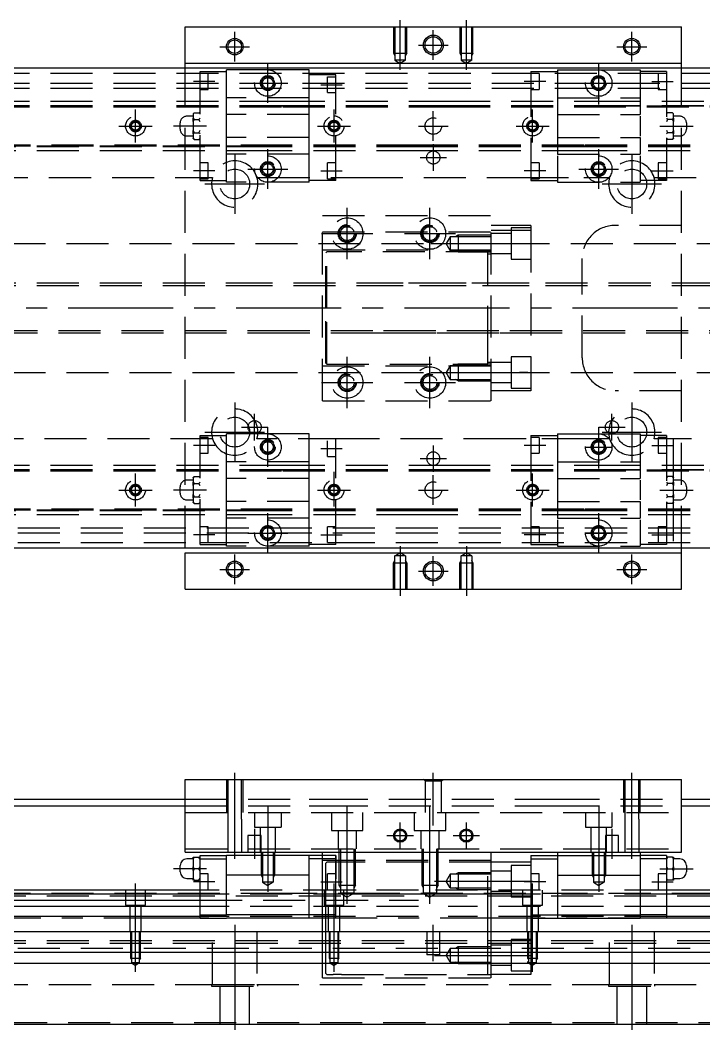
# Model space of a CAD drawing. Extents: x -101 to 646, y -22 to 303.
# Drawn here: x 105.2 to 311.7, y -2 to 303.4 of the extents above; entities that cross this region are included whole.
import ezdxf

# ---------------------------------------------------------------- set-up
doc = ezdxf.new("R2010")
doc.units = 0
doc.linetypes.add('CENTER', pattern=[50.8, 31.75, -6.35, 6.35, -6.35])
doc.linetypes.add('DASHED', pattern=[19.05, 12.7, -6.35])
doc.layers.get('0').update_dxf_attribs({"linetype": 'CONTINUOUS'})
doc.layers.add('CENTER', color=1, linetype='CENTER')

msp = doc.modelspace()

# ---------------------------------------------------------------- linework, layer by layer
at = {"color": 7, "linetype": 'CONTINUOUS'}
for p, q in [((155, 290.45), (155, 301.45)), ((155, 301.45), (305, 301.45)), ((305, 290.45), (305, 301.45)), ((155, 288.95), (155, 290.45)), ((155, 290.45), (305, 290.45)), ((305, 288.95), (305, 290.45)), ((474, 288.95), (-14, 288.95)), ((-14, 143.95), (474, 143.95)), ((280, 143.95), (460, 143.95)), ((305, 142.45), (305, 143.95)), ((155, 131.45), (155, 142.45)), ((155, 142.45), (305, 142.45)), ((305, 131.45), (305, 142.45)), ((155, 131.45), (305, 131.45)), ((155, 52), (155, 74)), ((155, 74), (305, 74)), ((305, 52), (305, 74)), ((-14, 68), (155, 68)), ((305, 68), (474, 68)), ((-6, 66), (155, 66)), ((305, 66), (466, 66)), ((155, 52), (305, 52)), ((196.5, 51.01), (196.5, 52)), ((247.5, 45), (247.5, 52)), ((157.43, 49.97), (155.5, 49.97)), ((157.43, 49.9), (157.43, 50.49)), ((157.43, 50.49), (157.72, 50.49)), ((157.72, 50.49), (157.43, 49.9)), ((157.43, 49.9), (157.43, 47.59)), ((157.72, 50.49), (159.19, 50.49)), ((159.19, 50.49), (159.5, 50.49)), ((159.45, 49.97), (159.19, 50.49)), ((159.5, 49.85), (159.45, 49.97)), ((159.5, 50.49), (159.5, 51)), ((159.5, 51), (167.5, 51)), ((159.5, 50.01), (159.5, 50.49)), ((159.5, 50.01), (167.5, 50.01)), ((159.5, 43.5), (159.5, 50.01)), ((167.5, 45), (167.5, 51.01)), ((192.5, 51.01), (167.5, 51.01)), ((192.5, 45), (192.5, 51.01)), ((200.5, 51), (192.5, 51)), ((200.5, 50.01), (192.5, 50.01)), ((200.5, 51), (200.5, 43.9)), ((200.5, 32), (200.5, 51)), ((259.5, 49), (247.5, 49)), ((259.5, 51), (267.5, 51)), ((259.5, 51), (259.5, 33)), ((259.5, 50.01), (267.5, 50.01)), ((259.5, 49), (259.5, 46.7)), ((267.5, 51.01), (267.5, 45)), ((267.5, 51.01), (292.5, 51.01)), ((292.5, 51.01), (292.5, 45)), ((300.5, 51), (292.5, 51)), ((300.5, 50.01), (292.5, 50.01)), ((300.5, 51), (300.5, 50.49)), ((300.5, 50.49), (300.81, 50.49)), ((300.5, 50.49), (300.5, 50.01)), ((300.5, 50.01), (300.5, 43.5)), ((300.55, 49.97), (300.5, 49.85)), ((300.81, 50.49), (300.55, 49.97)), ((302.28, 50.49), (300.81, 50.49)), ((302.28, 50.49), (302.57, 50.49)), ((302.57, 49.9), (302.28, 50.49)), ((302.57, 50.49), (302.57, 49.9)), ((304.5, 49.97), (302.57, 49.97)), ((302.57, 47.59), (302.57, 49.9)), ((153.5, 47), (153.5, 47.97)), ((153.5, 46.03), (153.5, 47)), ((157.43, 47.59), (157.72, 47)), ((157.43, 46.41), (157.43, 47.59)), ((157.72, 47), (157.43, 46.41)), ((157.43, 46.41), (157.43, 44.1)), ((159.19, 47), (159.5, 47.64)), ((159.5, 46.36), (159.19, 47)), ((259.5, 46.7), (259.5, 45)), ((300.5, 47.64), (300.81, 47)), ((300.81, 47), (300.5, 46.36)), ((302.28, 47), (302.57, 47.59)), ((302.57, 46.41), (302.28, 47)), ((302.57, 47.59), (302.57, 46.41)), ((302.57, 44.1), (302.57, 46.41)), ((306.5, 47.97), (306.5, 46.03)), ((155.5, 44.03), (157.43, 44.03)), ((157.43, 43.5), (157.43, 44.1)), ((157.43, 44.1), (157.72, 43.5)), ((157.72, 43.5), (157.43, 43.5)), ((157.72, 43.5), (159.19, 43.5)), ((159.19, 43.5), (159.5, 44.15)), ((159.5, 33), (159.5, 43.5)), ((167.5, 33), (167.5, 45)), ((192.5, 45), (167.5, 45)), ((192.5, 33), (192.5, 45)), ((247.5, 40.5), (247.5, 45)), ((259.5, 45), (259.5, 40.5)), ((267.5, 45), (267.5, 33)), ((267.5, 45), (292.5, 45)), ((292.5, 45), (292.5, 33)), ((300.5, 44.15), (300.81, 43.5)), ((300.81, 43.5), (300.5, 43.5)), ((300.5, 43.5), (300.5, 33)), ((302.28, 43.5), (300.81, 43.5)), ((302.28, 43.5), (302.57, 44.1)), ((302.57, 43.5), (302.28, 43.5)), ((302.57, 44.1), (302.57, 43.5)), ((302.57, 44.03), (304.5, 44.03)), ((159.5, 40.5), (0, 40.5)), ((460, 40.5), (300.5, 40.5)), ((159.5, 39.25), (0, 39.25)), ((0, 37.47), (159.5, 37.47)), ((200.5, 39.38), (259.5, 39.38)), ((460, 39.25), (300.5, 39.25)), ((159.5, 35.58), (0, 35.58)), ((460, 35.58), (300.5, 35.58)), ((159.5, 32.52), (0, 32.52)), ((159.5, 33), (167.5, 33)), ((159.5, 32), (167.5, 32)), ((192.5, 33), (167.5, 33)), ((192.5, 32), (167.5, 32)), ((192.5, 32), (192.5, 33)), ((200.5, 33), (192.5, 33)), ((200.5, 32), (192.5, 32)), ((200.5, 32), (200.5, 33)), ((259.5, 33), (267.5, 33)), ((259.5, 32), (267.5, 32)), ((267.5, 33), (267.5, 32)), ((267.5, 33), (292.5, 33)), ((267.5, 32), (292.5, 32)), ((300.5, 33), (292.5, 33)), ((300.5, 32), (292.5, 32)), ((300.5, 33), (300.5, 32)), ((460, 32.52), (300.5, 32.52)), ((0, 28), (460, 28)), ((460, 21.7), (0, 21.7)), ((460, 18.3), (0, 18.3)), ((0, 0), (460, 0))]:
    msp.add_line(p, q, dxfattribs=at)
at = {"color": 3, "linetype": 'DASHED'}
for p, q in [((218, 301.45), (218, 293.45)), ((218.38, 301.45), (218.38, 293.45)), ((221.62, 293.45), (221.62, 301.45)), ((222, 293.45), (222, 301.45)), ((238, 301.45), (238, 293.45)), ((238.38, 301.45), (238.38, 293.45)), ((241.62, 293.45), (241.62, 301.45)), ((242, 293.45), (242, 301.45)), ((218, 293.45), (220, 293.45)), ((218, 293.45), (218.38, 292.79)), ((218.38, 293.45), (218.38, 291.35)), ((220, 293.45), (222, 293.45)), ((221.62, 291.35), (221.62, 293.45)), ((222, 293.45), (221.62, 292.79)), ((238, 293.45), (238.38, 292.79)), ((238, 293.45), (240, 293.45)), ((238.38, 293.45), (238.38, 291.35)), ((240, 293.45), (242, 293.45)), ((241.62, 291.35), (241.62, 293.45)), ((242, 293.45), (241.62, 292.79)), ((221.62, 291.35), (218.38, 291.35)), ((218.38, 291.35), (220, 290.41)), ((221.62, 291.35), (220, 290.41)), ((241.62, 291.35), (238.38, 291.35)), ((238.38, 291.35), (240, 290.41)), ((241.62, 291.35), (240, 290.41)), ((180, 288.95), (0, 288.95)), ((0, 287.45), (460, 287.45)), ((155, 143.95), (155, 288.95)), ((159.5, 286.91), (159.5, 287.9)), ((159.5, 287.9), (167.5, 287.9)), ((162, 287.35), (159.5, 287.35)), ((162, 282.55), (162, 287.35)), ((167.5, 287.46), (167.5, 288.45)), ((180, 288.45), (167.5, 288.45)), ((167.5, 280.45), (167.5, 287.46)), ((218, 288.95), (180, 288.95)), ((192.5, 288.45), (180, 288.45)), ((192.5, 287.46), (192.5, 288.45)), ((192.5, 280.45), (192.5, 287.46)), ((222, 288.95), (218, 288.95)), ((238, 288.95), (222, 288.95)), ((242, 288.95), (238, 288.95)), ((280, 288.95), (242, 288.95)), ((259.5, 287.9), (259.5, 286.91)), ((259.5, 287.9), (267.5, 287.9)), ((262, 287.35), (259.5, 287.35)), ((262, 287.35), (262, 282.55)), ((267.5, 288.45), (267.5, 287.46)), ((267.5, 288.45), (280, 288.45)), ((267.5, 287.46), (267.5, 280.45)), ((460, 288.95), (280, 288.95)), ((280, 288.45), (292.5, 288.45)), ((292.5, 288.45), (292.5, 287.46)), ((300.5, 287.9), (292.5, 287.9)), ((292.5, 287.46), (292.5, 280.45)), ((298, 287.35), (298, 282.55)), ((300.5, 287.35), (298, 287.35)), ((300.5, 287.9), (300.5, 286.91)), ((305, 143.95), (305, 288.95)), ((0, 284.45), (460, 284.45)), ((159.5, 255.99), (159.5, 286.91)), ((200.5, 286.91), (192.5, 286.91)), ((198, 286.36), (200.5, 286.36)), ((198, 281.56), (198, 286.36)), ((200.5, 285.92), (200.5, 286.91)), ((200.5, 255.99), (200.5, 286.91)), ((259.5, 286.91), (259.5, 255.99)), ((300.5, 286.91), (300.5, 255.99)), ((0, 282.95), (460, 282.95)), ((159.5, 282.55), (162, 282.55)), ((198, 281.56), (200.5, 281.56)), ((259.5, 282.55), (262, 282.55)), ((298, 282.55), (300.5, 282.55)), ((0, 278.95), (180, 278.95)), ((167.5, 279.95), (167.5, 280.45)), ((192.5, 279.95), (167.5, 279.95)), ((167.5, 274.95), (167.5, 279.95)), ((180, 278.95), (184.5, 278.95)), ((184.5, 278.95), (225.5, 278.95)), ((192.5, 279.95), (192.5, 280.45)), ((192.5, 274.95), (192.5, 279.95)), ((225.5, 278.95), (234.5, 278.95)), ((234.5, 278.95), (275.5, 278.95)), ((267.5, 280.45), (267.5, 279.95)), ((267.5, 279.95), (267.5, 274.95)), ((267.5, 279.95), (292.5, 279.95)), ((275.5, 278.95), (280, 278.95)), ((280, 278.95), (460, 278.95)), ((292.5, 280.45), (292.5, 279.95)), ((292.5, 279.95), (292.5, 274.95)), ((0, 277.7), (180, 277.7)), ((0, 277.56), (180, 277.56)), ((0, 277.55), (184.5, 277.55)), ((0, 277.25), (184.5, 277.25)), ((157.72, 275.49), (157.43, 275.14)), ((157.72, 275.49), (157.43, 275.19)), ((157.43, 275.14), (157.43, 275.19)), ((157.43, 275.14), (157.43, 273.81)), ((157.72, 275.49), (159.19, 275.49)), ((159.5, 275.17), (159.19, 275.49)), ((159.5, 275.12), (159.19, 275.49)), ((167.5, 274.45), (167.5, 274.95)), ((192.5, 274.95), (167.5, 274.95)), ((180, 277.7), (184.5, 277.7)), ((180, 277.56), (184.5, 277.56)), ((184.5, 277.7), (225.5, 277.7)), ((184.5, 277.56), (225.5, 277.56)), ((184.5, 277.55), (225.5, 277.55)), ((184.5, 277.25), (225.5, 277.25)), ((192.5, 274.45), (192.5, 274.95)), ((225.5, 277.7), (234.5, 277.7)), ((225.5, 277.56), (234.5, 277.56)), ((225.5, 277.55), (234.5, 277.55)), ((225.5, 277.25), (234.5, 277.25)), ((234.5, 277.7), (275.5, 277.7)), ((234.5, 277.56), (275.5, 277.56)), ((234.5, 277.55), (275.5, 277.55)), ((234.5, 277.25), (275.5, 277.25)), ((267.5, 274.95), (267.5, 274.45)), ((267.5, 274.95), (292.5, 274.95)), ((275.5, 277.7), (280, 277.7)), ((275.5, 277.56), (280, 277.56)), ((275.5, 277.55), (460, 277.55)), ((275.5, 277.25), (460, 277.25)), ((280, 277.7), (460, 277.7)), ((280, 277.56), (460, 277.56)), ((300.81, 275.49), (300.5, 275.17)), ((300.81, 275.49), (300.5, 275.12)), ((302.28, 275.49), (300.81, 275.49)), ((302.57, 275.14), (302.28, 275.49)), ((302.57, 275.19), (302.28, 275.49)), ((302.57, 275.19), (302.57, 275.14)), ((302.57, 273.81), (302.57, 275.14)), ((153.5, 270.48), (153.5, 272.42)), ((157.43, 274.42), (155.5, 274.42)), ((157.43, 273.81), (157.72, 273.47)), ((157.43, 272.79), (157.43, 273.81)), ((157.72, 273.47), (157.43, 272.79)), ((157.43, 272.79), (157.43, 270.11)), ((157.72, 273.47), (159.19, 273.47)), ((159.19, 273.47), (159.5, 273.84)), ((159.5, 272.73), (159.19, 273.47)), ((167.5, 268.45), (167.5, 274.45)), ((192.5, 268.45), (192.5, 274.45)), ((267.5, 274.45), (267.5, 268.45)), ((292.5, 274.45), (292.5, 268.45)), ((300.5, 273.84), (300.81, 273.47)), ((300.81, 273.47), (300.5, 272.73)), ((302.28, 273.47), (300.81, 273.47)), ((302.28, 273.47), (302.57, 273.81)), ((302.57, 272.79), (302.28, 273.47)), ((304.5, 274.42), (302.57, 274.42)), ((302.57, 273.81), (302.57, 272.79)), ((302.57, 270.11), (302.57, 272.79)), ((306.5, 272.42), (306.5, 270.48)), ((157.43, 270.11), (157.72, 269.43)), ((157.43, 269.09), (157.43, 270.11)), ((157.72, 269.43), (157.43, 269.09)), ((157.43, 269.09), (157.43, 267.76)), ((157.72, 269.43), (159.19, 269.43)), ((159.19, 269.43), (159.5, 270.17)), ((159.5, 269.06), (159.19, 269.43)), ((300.5, 270.17), (300.81, 269.43)), ((300.81, 269.43), (300.5, 269.06)), ((302.28, 269.43), (300.81, 269.43)), ((302.28, 269.43), (302.57, 270.11)), ((302.57, 269.09), (302.28, 269.43)), ((302.57, 270.11), (302.57, 269.09)), ((302.57, 267.76), (302.57, 269.09)), ((155.5, 268.48), (157.43, 268.48)), ((157.43, 267.76), (157.72, 267.41)), ((157.43, 267.71), (157.43, 267.76)), ((157.43, 267.71), (157.72, 267.41)), ((157.72, 267.41), (159.19, 267.41)), ((159.19, 267.41), (159.5, 267.78)), ((159.19, 267.41), (159.5, 267.73)), ((167.5, 267.95), (167.5, 268.45)), ((192.5, 267.95), (167.5, 267.95)), ((167.5, 262.95), (167.5, 267.95)), ((192.5, 267.95), (192.5, 268.45)), ((192.5, 262.95), (192.5, 267.95)), ((267.5, 268.45), (267.5, 267.95)), ((267.5, 267.95), (292.5, 267.95)), ((267.5, 267.95), (267.5, 262.95)), ((292.5, 267.95), (292.5, 262.95)), ((300.5, 267.78), (300.81, 267.41)), ((300.5, 267.73), (300.81, 267.41)), ((302.28, 267.41), (300.81, 267.41)), ((302.28, 267.41), (302.57, 267.76)), ((302.28, 267.41), (302.57, 267.71)), ((302.57, 268.48), (304.5, 268.48)), ((302.57, 267.76), (302.57, 267.71)), ((184.5, 265.65), (0, 265.65)), ((184.5, 265.35), (0, 265.35)), ((180, 265.34), (0, 265.34)), ((180, 265.2), (0, 265.2)), ((180, 263.95), (0, 263.95)), ((167.5, 262.45), (167.5, 262.95)), ((192.5, 262.95), (167.5, 262.95)), ((184.5, 265.34), (180, 265.34)), ((184.5, 265.2), (180, 265.2)), ((184.5, 263.95), (180, 263.95)), ((225.5, 265.65), (184.5, 265.65)), ((225.5, 265.35), (184.5, 265.35)), ((225.5, 265.34), (184.5, 265.34)), ((225.5, 265.2), (184.5, 265.2)), ((225.5, 263.95), (184.5, 263.95)), ((192.5, 262.45), (192.5, 262.95)), ((234.5, 265.65), (225.5, 265.65)), ((234.5, 265.35), (225.5, 265.35)), ((234.5, 265.34), (225.5, 265.34)), ((234.5, 265.2), (225.5, 265.2)), ((234.5, 263.95), (225.5, 263.95)), ((275.5, 265.65), (234.5, 265.65)), ((275.5, 265.35), (234.5, 265.35)), ((275.5, 265.34), (234.5, 265.34)), ((275.5, 265.2), (234.5, 265.2)), ((275.5, 263.95), (234.5, 263.95)), ((267.5, 262.95), (292.5, 262.95)), ((460, 265.65), (275.5, 265.65)), ((460, 265.35), (275.5, 265.35)), ((280, 265.34), (275.5, 265.34)), ((280, 265.2), (275.5, 265.2)), ((280, 263.95), (275.5, 263.95)), ((460, 265.34), (280, 265.34)), ((460, 265.2), (280, 265.2)), ((460, 263.95), (280, 263.95)), ((162, 260.35), (159.5, 260.35)), ((162, 255.55), (162, 260.35)), ((167.5, 255.44), (167.5, 262.45)), ((192.5, 255.44), (192.5, 262.45)), ((200.5, 260.35), (198, 260.35)), ((198, 255.55), (198, 260.35)), ((262, 260.35), (259.5, 260.35)), ((262, 260.35), (262, 255.55)), ((267.5, 262.45), (267.5, 255.44)), ((292.5, 262.45), (292.5, 255.44)), ((298, 260.35), (298, 255.55)), ((300.5, 260.35), (298, 260.35)), ((56.71, 255.95), (163.29, 255.95)), ((159.5, 255), (159.5, 255.99)), ((159.5, 255.55), (162, 255.55)), ((159.5, 255), (167.5, 255)), ((167.5, 254.45), (167.5, 255.44)), ((192.5, 254.45), (167.5, 254.45)), ((176.71, 255.95), (180, 255.95)), ((180, 255.95), (201.88, 255.95)), ((192.5, 254.45), (192.5, 255.44)), ((200.5, 255), (192.5, 255)), ((198, 255.55), (200.5, 255.55)), ((200.5, 255), (200.5, 255.99)), ((201.88, 255.95), (202.55, 255.95)), ((202.55, 255.95), (207.45, 255.95)), ((207.45, 255.95), (208.12, 255.95)), ((208.12, 255.95), (251.88, 255.95)), ((251.88, 255.95), (252.55, 255.95)), ((252.55, 255.95), (257.45, 255.95)), ((257.45, 255.95), (258.12, 255.95)), ((258.12, 255.95), (275.5, 255.95)), ((259.5, 255.99), (259.5, 255)), ((259.5, 255.55), (262, 255.55)), ((259.5, 255), (267.5, 255)), ((267.5, 255.44), (267.5, 254.45)), ((267.5, 254.45), (292.5, 254.45)), ((275.5, 255.95), (280, 255.95)), ((280, 255.95), (283.29, 255.95)), ((292.5, 255.44), (292.5, 254.45)), ((300.5, 255), (292.5, 255)), ((296.71, 255.95), (403.29, 255.95)), ((298, 255.55), (300.5, 255.55)), ((300.5, 255.99), (300.5, 255)), ((196.5, 244.45), (247.5, 244.45)), ((196.5, 188.45), (196.5, 244.45)), ((247.5, 188.45), (247.5, 244.45)), ((259.5, 241.45), (247.5, 241.45)), ((259.5, 241.45), (259.5, 239.94)), ((305, 241.45), (285, 241.45)), ((196.5, 239.45), (247.5, 239.45)), ((237.5, 238.44), (236.75, 238)), ((237.5, 238.44), (237.5, 233.44)), ((247.5, 238.44), (237.5, 238.44)), ((259.5, 239.94), (247.5, 239.94)), ((253.5, 238.94), (247.5, 238.94)), ((253.5, 240.69), (253.5, 231.19)), ((259.5, 240.69), (253.5, 240.69)), ((259.5, 239.94), (259.5, 192.96)), ((61.97, 235.95), (460, 235.95)), ((235.1, 238), (233.91, 235.94)), ((235.1, 233.87), (233.91, 235.94)), ((235.1, 238), (235.1, 233.87)), ((237.5, 238), (235.1, 238)), ((247.5, 238), (237.5, 238)), ((247.5, 233.95), (196.5, 233.95)), ((197.84, 233.45), (197.5, 233.11)), ((197.5, 216.45), (197.5, 233.11)), ((246.5, 233.45), (197.84, 233.45)), ((197.84, 216.45), (197.84, 233.45)), ((235.1, 233.87), (237.5, 233.87)), ((237.5, 233.44), (236.75, 233.87)), ((237.5, 233.87), (247.5, 233.87)), ((237.5, 233.44), (247.5, 233.44)), ((246.5, 229.41), (246.5, 233.45)), ((247.5, 232.77), (246.5, 232.77)), ((247.5, 232.94), (253.5, 232.94)), ((246.5, 228.51), (246.5, 229.41)), ((253.5, 231.19), (259.5, 231.19)), ((275, 201.45), (275, 231.45)), ((246.5, 204.39), (246.5, 228.51)), ((180, 223.95), (40.5, 223.95)), ((180, 223.2), (40.5, 223.2)), ((410, 223.95), (180, 223.95)), ((410, 223.2), (180, 223.2)), ((212, 223.95), (207, 223.95)), ((212, 223.95), (207, 223.95)), ((254.3, 223.95), (212, 223.95)), ((259, 223.95), (215, 223.95)), ((259, 223.2), (215, 223.2)), ((259, 223.95), (254.3, 223.95)), ((259, 223.95), (254.3, 223.95)), ((197.5, 199.79), (197.5, 216.45)), ((197.84, 199.45), (197.84, 216.45)), ((40.5, 209.7), (180, 209.7)), ((40.5, 208.95), (180, 208.95)), ((180, 209.7), (410, 209.7)), ((180, 208.95), (410, 208.95)), ((207, 208.95), (212, 208.95)), ((207, 208.95), (212, 208.95)), ((212, 208.95), (254, 208.95)), ((215, 209.7), (259, 209.7)), ((215, 208.95), (259, 208.95)), ((254, 208.95), (259, 208.95)), ((254, 208.95), (259, 208.95)), ((246.5, 203.49), (246.5, 204.39)), ((246.5, 199.45), (246.5, 203.49)), ((253.5, 201.71), (253.5, 192.21)), ((259.5, 201.71), (253.5, 201.71)), ((196.5, 198.95), (247.5, 198.95)), ((197.5, 199.79), (197.84, 199.45)), ((197.84, 199.45), (246.5, 199.45)), ((235.1, 199.03), (233.91, 196.96)), ((235.1, 199.03), (235.1, 194.9)), ((237.5, 199.03), (235.1, 199.03)), ((237.5, 199.46), (236.75, 199.03)), ((247.5, 199.46), (237.5, 199.46)), ((237.5, 199.46), (237.5, 194.46)), ((247.5, 199.46), (237.5, 199.46)), ((247.5, 199.03), (237.5, 199.03)), ((246.5, 200.13), (247.5, 200.13)), ((253.5, 199.96), (247.5, 199.96)), ((61.97, 196.95), (460, 196.95)), ((235.1, 194.9), (233.91, 196.96)), ((258.6, 196.96), (256.1, 196.96)), ((258.6, 196.96), (256.1, 196.96)), ((235.1, 194.9), (237.5, 194.9)), ((237.5, 194.46), (236.75, 194.9)), ((237.5, 194.9), (247.5, 194.9)), ((237.5, 194.46), (247.5, 194.46)), ((247.5, 193.96), (253.5, 193.96)), ((259.5, 192.96), (259.5, 191.45)), ((259.5, 191.45), (247.5, 191.45)), ((253.5, 192.21), (259.5, 192.21)), ((305, 191.45), (285, 191.45)), ((196.5, 188.45), (247.5, 188.45)), ((159.5, 176.91), (159.5, 177.9)), ((159.5, 177.9), (167.5, 177.9)), ((162, 177.35), (159.5, 177.35)), ((162, 172.55), (162, 177.35)), ((167.5, 177.46), (167.5, 178.45)), ((180, 178.45), (167.5, 178.45)), ((167.5, 170.45), (167.5, 177.46)), ((192.5, 178.45), (180, 178.45)), ((192.5, 177.46), (192.5, 178.45)), ((192.5, 170.45), (192.5, 177.46)), ((259.5, 177.9), (259.5, 176.91)), ((259.5, 177.9), (267.5, 177.9)), ((262, 177.35), (259.5, 177.35)), ((262, 177.35), (262, 172.55)), ((267.5, 178.45), (267.5, 177.46)), ((267.5, 178.45), (280, 178.45)), ((267.5, 177.46), (267.5, 170.45)), ((280, 178.45), (292.5, 178.45)), ((292.5, 178.45), (292.5, 177.46)), ((300.5, 177.9), (292.5, 177.9)), ((292.5, 177.46), (292.5, 170.45)), ((300.5, 177.35), (298, 177.35)), ((298, 177.35), (298, 172.55)), ((300.5, 177.9), (300.5, 176.91)), ((163.29, 176.95), (56.71, 176.95)), ((159.5, 145.99), (159.5, 176.91)), ((180, 176.95), (176.71, 176.95)), ((201.88, 176.95), (180, 176.95)), ((200.5, 176.91), (192.5, 176.91)), ((198, 171.56), (198, 176.36)), ((200.5, 175.92), (200.5, 176.91)), ((200.5, 145.99), (200.5, 176.91)), ((202.55, 176.95), (201.88, 176.95)), ((207.45, 176.95), (202.55, 176.95)), ((208.12, 176.95), (207.45, 176.95)), ((251.88, 176.95), (208.12, 176.95)), ((252.55, 176.95), (251.88, 176.95)), ((257.45, 176.95), (252.55, 176.95)), ((258.12, 176.95), (257.45, 176.95)), ((275.5, 176.95), (258.12, 176.95)), ((259.5, 176.91), (259.5, 145.99)), ((280, 176.95), (275.5, 176.95)), ((283.29, 176.95), (280, 176.95)), ((403.29, 176.95), (296.71, 176.95)), ((300.5, 176.91), (300.5, 145.99)), ((302.5, 176.91), (302.5, 145.99)), ((159.5, 172.55), (162, 172.55)), ((198, 171.56), (200.5, 171.56)), ((259.5, 172.55), (262, 172.55)), ((298, 172.55), (300.5, 172.55)), ((0, 168.95), (180, 168.95)), ((167.5, 169.95), (167.5, 170.45)), ((167.5, 164.95), (167.5, 169.95)), ((192.5, 169.95), (167.5, 169.95)), ((180, 168.95), (184.5, 168.95)), ((184.5, 168.95), (225.5, 168.95)), ((192.5, 169.95), (192.5, 170.45)), ((192.5, 164.95), (192.5, 169.95)), ((225.5, 168.95), (234.5, 168.95)), ((234.5, 168.95), (275.5, 168.95)), ((267.5, 170.45), (267.5, 169.95)), ((267.5, 169.95), (267.5, 164.95)), ((267.5, 169.95), (292.5, 169.95)), ((275.5, 168.95), (280, 168.95)), ((280, 168.95), (460, 168.95)), ((292.5, 170.45), (292.5, 169.95)), ((292.5, 169.95), (292.5, 164.95)), ((0, 167.7), (180, 167.7)), ((0, 167.56), (180, 167.56)), ((0, 167.55), (184.5, 167.55)), ((0, 167.25), (184.5, 167.25)), ((157.72, 165.49), (157.43, 165.14)), ((157.72, 165.49), (157.43, 165.19)), ((157.43, 165.14), (157.43, 165.19)), ((157.43, 165.14), (157.43, 163.81)), ((157.72, 165.49), (159.19, 165.49)), ((159.5, 165.17), (159.19, 165.49)), ((159.5, 165.12), (159.19, 165.49)), ((167.5, 164.45), (167.5, 164.95)), ((192.5, 164.95), (167.5, 164.95)), ((180, 167.7), (184.5, 167.7)), ((180, 167.56), (184.5, 167.56)), ((184.5, 167.7), (225.5, 167.7)), ((184.5, 167.56), (225.5, 167.56)), ((184.5, 167.55), (225.5, 167.55)), ((184.5, 167.25), (225.5, 167.25)), ((192.5, 164.45), (192.5, 164.95)), ((225.5, 167.7), (234.5, 167.7)), ((225.5, 167.56), (234.5, 167.56)), ((225.5, 167.55), (234.5, 167.55)), ((225.5, 167.25), (234.5, 167.25)), ((234.5, 167.7), (275.5, 167.7)), ((234.5, 167.56), (275.5, 167.56)), ((234.5, 167.55), (275.5, 167.55)), ((234.5, 167.25), (275.5, 167.25)), ((267.5, 164.95), (267.5, 164.45)), ((267.5, 164.95), (292.5, 164.95)), ((275.5, 167.7), (280, 167.7)), ((275.5, 167.56), (280, 167.56)), ((275.5, 167.55), (460, 167.55)), ((275.5, 167.25), (460, 167.25)), ((280, 167.7), (460, 167.7)), ((280, 167.56), (460, 167.56)), ((300.81, 165.49), (300.5, 165.17)), ((300.81, 165.49), (300.5, 165.12)), ((302.28, 165.49), (300.81, 165.49)), ((302.57, 165.14), (302.28, 165.49)), ((302.57, 165.19), (302.28, 165.49)), ((302.57, 165.19), (302.57, 165.14)), ((302.57, 163.81), (302.57, 165.14)), ((153.5, 160.48), (153.5, 162.42)), ((157.43, 164.42), (155.5, 164.42)), ((157.43, 163.81), (157.72, 163.47)), ((157.43, 162.79), (157.43, 163.81)), ((157.72, 163.47), (157.43, 162.79)), ((157.43, 162.79), (157.43, 160.11)), ((157.72, 163.47), (159.19, 163.47)), ((159.19, 163.47), (159.5, 163.84)), ((159.5, 162.73), (159.19, 163.47)), ((167.5, 158.45), (167.5, 164.45)), ((192.5, 158.45), (192.5, 164.45)), ((267.5, 164.45), (267.5, 158.45)), ((292.5, 164.45), (292.5, 158.45)), ((300.5, 163.84), (300.81, 163.47)), ((300.81, 163.47), (300.5, 162.73)), ((302.28, 163.47), (300.81, 163.47)), ((302.28, 163.47), (302.57, 163.81)), ((302.57, 162.79), (302.28, 163.47)), ((304.5, 164.42), (302.57, 164.42)), ((302.57, 163.81), (302.57, 162.79)), ((302.57, 160.11), (302.57, 162.79)), ((306.5, 162.42), (306.5, 160.48)), ((157.43, 160.11), (157.72, 159.43)), ((157.43, 159.09), (157.43, 160.11)), ((157.72, 159.43), (157.43, 159.09)), ((157.43, 159.09), (157.43, 157.76)), ((157.72, 159.43), (159.19, 159.43)), ((159.19, 159.43), (159.5, 160.17)), ((159.5, 159.06), (159.19, 159.43)), ((300.5, 160.17), (300.81, 159.43)), ((300.81, 159.43), (300.5, 159.06)), ((302.28, 159.43), (300.81, 159.43)), ((302.28, 159.43), (302.57, 160.11)), ((302.57, 159.09), (302.28, 159.43)), ((302.57, 160.11), (302.57, 159.09)), ((302.57, 157.76), (302.57, 159.09)), ((155.5, 158.48), (157.43, 158.48)), ((157.43, 157.76), (157.72, 157.41)), ((157.43, 157.71), (157.43, 157.76)), ((157.43, 157.71), (157.72, 157.41)), ((157.72, 157.41), (159.19, 157.41)), ((159.19, 157.41), (159.5, 157.78)), ((159.19, 157.41), (159.5, 157.73)), ((167.5, 157.95), (167.5, 158.45)), ((167.5, 152.95), (167.5, 157.95)), ((192.5, 157.95), (167.5, 157.95)), ((192.5, 157.95), (192.5, 158.45)), ((192.5, 152.95), (192.5, 157.95)), ((267.5, 158.45), (267.5, 157.95)), ((267.5, 157.95), (267.5, 152.95)), ((267.5, 157.95), (292.5, 157.95)), ((292.5, 157.95), (292.5, 152.95)), ((300.5, 157.78), (300.81, 157.41)), ((300.5, 157.73), (300.81, 157.41)), ((302.28, 157.41), (300.81, 157.41)), ((302.28, 157.41), (302.57, 157.76)), ((302.28, 157.41), (302.57, 157.71)), ((302.57, 158.48), (304.5, 158.48)), ((302.57, 157.76), (302.57, 157.71)), ((184.5, 155.65), (0, 155.65)), ((184.5, 155.35), (0, 155.35)), ((180, 155.34), (0, 155.34)), ((180, 155.2), (0, 155.2)), ((180, 153.95), (0, 153.95)), ((167.5, 152.45), (167.5, 152.95)), ((192.5, 152.95), (167.5, 152.95)), ((184.5, 155.34), (180, 155.34)), ((184.5, 155.2), (180, 155.2)), ((184.5, 153.95), (180, 153.95)), ((225.5, 155.65), (184.5, 155.65)), ((225.5, 155.35), (184.5, 155.35)), ((225.5, 155.34), (184.5, 155.34)), ((225.5, 155.2), (184.5, 155.2)), ((225.5, 153.95), (184.5, 153.95)), ((192.5, 152.45), (192.5, 152.95)), ((234.5, 155.65), (225.5, 155.65)), ((234.5, 155.35), (225.5, 155.35)), ((234.5, 155.34), (225.5, 155.34)), ((234.5, 155.2), (225.5, 155.2)), ((234.5, 153.95), (225.5, 153.95)), ((275.5, 155.65), (234.5, 155.65)), ((275.5, 155.35), (234.5, 155.35)), ((275.5, 155.34), (234.5, 155.34)), ((275.5, 155.2), (234.5, 155.2)), ((275.5, 153.95), (234.5, 153.95)), ((267.5, 152.95), (292.5, 152.95)), ((460, 155.65), (275.5, 155.65)), ((460, 155.35), (275.5, 155.35)), ((280, 155.34), (275.5, 155.34)), ((280, 155.2), (275.5, 155.2)), ((280, 153.95), (275.5, 153.95)), ((460, 155.34), (280, 155.34)), ((460, 155.2), (280, 155.2)), ((460, 153.95), (280, 153.95)), ((460, 149.95), (0, 149.95)), ((162, 150.35), (159.5, 150.35)), ((162, 145.55), (162, 150.35)), ((167.5, 145.44), (167.5, 152.45)), ((192.5, 145.44), (192.5, 152.45)), ((198, 145.55), (198, 150.35)), ((200.5, 150.35), (198, 150.35)), ((262, 150.35), (259.5, 150.35)), ((262, 150.35), (262, 145.55)), ((267.5, 152.45), (267.5, 145.44)), ((292.5, 152.45), (292.5, 145.44)), ((298, 150.35), (298, 145.55)), ((300.5, 150.35), (298, 150.35)), ((460, 148.45), (0, 148.45)), ((460, 145.45), (0, 145.45)), ((0, 143.95), (180, 143.95)), ((159.5, 145), (159.5, 145.99)), ((159.5, 145.55), (162, 145.55)), ((159.5, 145), (167.5, 145)), ((167.5, 144.45), (167.5, 145.44)), ((192.5, 144.45), (167.5, 144.45)), ((180, 143.95), (218, 143.95)), ((192.5, 144.45), (192.5, 145.44)), ((200.5, 145), (192.5, 145)), ((198, 145.55), (200.5, 145.55)), ((200.5, 145), (200.5, 145.99)), ((218, 143.95), (222, 143.95)), ((238, 143.95), (242, 143.95)), ((242, 143.95), (280, 143.95)), ((259.5, 145.99), (259.5, 145)), ((259.5, 145.55), (262, 145.55)), ((259.5, 145), (267.5, 145)), ((267.5, 145.44), (267.5, 144.45)), ((267.5, 144.45), (292.5, 144.45)), ((292.5, 145.44), (292.5, 144.45)), ((300.5, 145), (292.5, 145)), ((298, 145.55), (300.5, 145.55)), ((300.5, 145.99), (300.5, 145)), ((218.38, 141.55), (220, 142.49)), ((218.38, 139.45), (218.38, 141.55)), ((221.62, 141.55), (218.38, 141.55)), ((221.62, 141.55), (220, 142.49)), ((221.62, 141.55), (221.62, 139.45)), ((238.38, 141.55), (240, 142.49)), ((238.38, 139.45), (238.38, 141.55)), ((241.62, 141.55), (238.38, 141.55)), ((241.62, 141.55), (240, 142.49)), ((241.62, 141.55), (241.62, 139.45)), ((218, 139.45), (218.38, 140.11)), ((218, 139.45), (220, 139.45)), ((218, 131.45), (218, 139.45)), ((218.38, 131.45), (218.38, 139.45)), ((220, 139.45), (222, 139.45)), ((222, 139.45), (221.62, 140.11)), ((221.62, 139.45), (221.62, 131.45)), ((222, 139.45), (222, 131.45)), ((238, 139.45), (238.38, 140.11)), ((238, 139.45), (240, 139.45)), ((238, 131.45), (238, 139.45)), ((238.38, 131.45), (238.38, 139.45)), ((240, 139.45), (242, 139.45)), ((242, 139.45), (241.62, 140.11)), ((241.62, 139.45), (241.62, 131.45)), ((242, 139.45), (242, 131.45)), ((167.5, 74), (167.5, 64)), ((167.93, 74), (167.93, 62)), ((172.07, 62), (172.07, 74)), ((172.5, 64), (172.5, 74)), ((227.5, 73.5), (227, 74)), ((227.5, 73.5), (227.5, 64)), ((227.5, 73.5), (232.5, 73.5)), ((232.5, 73.5), (233, 74)), ((232.5, 64), (232.5, 73.5)), ((287.5, 74), (287.5, 64)), ((287.93, 74), (287.93, 62)), ((292.07, 62), (292.07, 74)), ((292.5, 64), (292.5, 74)), ((155, 68), (192.5, 68)), ((192.5, 68), (197.5, 68)), ((197.5, 68), (262.5, 68)), ((262.5, 68), (267.5, 68)), ((267.5, 68), (305, 68)), ((155, 66), (192.5, 66)), ((192.5, 66), (197.5, 66)), ((197.5, 66), (262.5, 66)), ((262.5, 66), (267.5, 66)), ((267.5, 66), (305, 66)), ((155, 64), (305, 64)), ((167.93, 62), (167.93, 52)), ((172.07, 62), (172.07, 52)), ((176, 64), (176, 59.5)), ((184, 64), (184, 59.5)), ((199.25, 64), (199.25, 58.5)), ((208.75, 58.5), (208.75, 64)), ((224.25, 64), (224.25, 58.5)), ((233.75, 58.5), (233.75, 64)), ((276, 64), (276, 59.5)), ((284, 64), (284, 59.5)), ((287.93, 62), (287.93, 52)), ((292.07, 62), (292.07, 52)), ((176, 59.5), (184, 59.5)), ((177.75, 52), (177.75, 59.5)), ((182.25, 59.5), (182.25, 52)), ((199.25, 58.5), (208.75, 58.5)), ((201.25, 58.5), (201.25, 53)), ((206.75, 53), (206.75, 58.5)), ((224.25, 58.5), (233.75, 58.5)), ((226.25, 58.5), (226.25, 53)), ((231.75, 53), (231.75, 58.5)), ((276, 59.5), (284, 59.5)), ((277.75, 52), (277.75, 59.5)), ((282.25, 59.5), (282.25, 52)), ((176, 57), (174, 57)), ((174, 57), (174, 52)), ((178, 57), (176, 57)), ((178, 52), (178, 57)), ((284, 57), (282, 57)), ((282, 57), (282, 52)), ((286, 57), (284, 57)), ((286, 52), (286, 57)), ((155, 53), (305, 53)), ((178, 52), (178, 45)), ((178.38, 52), (178.38, 42.9)), ((181.62, 52), (181.62, 42.9)), ((182, 52), (182, 45)), ((201.5, 53), (201.5, 46.9)), ((201.5, 52), (201.5, 44.9)), ((201.93, 53), (201.93, 44.5)), ((206.07, 44.5), (206.07, 53)), ((206.5, 46.9), (206.5, 53)), ((206.5, 44.9), (206.5, 52)), ((226.5, 53), (226.5, 46.9)), ((226.5, 52), (226.5, 44.9)), ((226.93, 53), (226.93, 44.5)), ((231.07, 44.5), (231.07, 53)), ((231.5, 46.9), (231.5, 53)), ((231.5, 44.9), (231.5, 52)), ((267.5, 52), (267.5, 51.01)), ((278, 52), (278, 45)), ((278.38, 52), (278.38, 42.9)), ((281.62, 52), (281.62, 42.9)), ((282, 52), (282, 45)), ((292.5, 52), (292.5, 51.01)), ((196.5, 40.5), (196.5, 51)), ((247.5, 49.5), (196.5, 49.5)), ((197.84, 49), (197.5, 48.66)), ((201.5, 49), (197.84, 49)), ((200.5, 51), (200.5, 43.9)), ((200.5, 50.01), (200.5, 51)), ((247.5, 49), (201.5, 49)), ((246.5, 32), (246.5, 49)), ((259.5, 51), (259.5, 50.01)), ((197.5, 45), (197.5, 48.66)), ((201.5, 47.3), (201.5, 42)), ((201.93, 46.9), (201.93, 42)), ((206.07, 42), (206.07, 46.9)), ((206.5, 42), (206.5, 47.4)), ((226.5, 47.3), (226.5, 42)), ((226.93, 46.9), (226.93, 42)), ((231.07, 42), (231.07, 46.9)), ((231.5, 42), (231.5, 47.4)), ((253.5, 46.25), (247.5, 46.25)), ((253.5, 48), (253.5, 38.5)), ((259.5, 48), (253.5, 48)), ((162, 45.4), (159.5, 45.4)), ((162, 43), (162, 45.4)), ((162, 40.6), (162, 43)), ((182, 45), (178, 45)), ((178, 45), (178.38, 44.34)), ((178.38, 42.9), (180, 41.96)), ((181.62, 42.9), (178.38, 42.9)), ((181.62, 42.9), (180, 41.96)), ((182, 45), (181.62, 44.34)), ((197.5, 40.5), (197.5, 45)), ((200.5, 45.4), (198, 45.4)), ((198, 43), (198, 45.4)), ((198, 40.6), (198, 43)), ((235.1, 45.32), (233.91, 43.25)), ((235.1, 41.18), (233.91, 43.25)), ((235.1, 45.32), (235.1, 41.18)), ((237.5, 45.32), (235.1, 45.32)), ((237.5, 45.75), (236.75, 45.32)), ((237.5, 45.75), (237.5, 40.75)), ((247.5, 45.75), (237.5, 45.75)), ((247.5, 45.32), (237.5, 45.32)), ((262, 45.4), (259.5, 45.4)), ((262, 40.6), (262, 45.4)), ((282, 45), (278, 45)), ((278, 45), (278.38, 44.34)), ((278.38, 42.9), (280, 41.96)), ((281.62, 42.9), (278.38, 42.9)), ((281.62, 42.9), (280, 41.96)), ((282, 45), (281.62, 44.34)), ((300.5, 45.4), (298, 45.4)), ((298, 45.4), (298, 40.6)), ((137, 40.49), (137, 35.99)), ((143, 35.99), (143, 40.49)), ((159.5, 40.6), (162, 40.6)), ((203.35, 40.5), (159.5, 40.5)), ((196.5, 32), (196.5, 40.5)), ((197, 40.49), (197, 35.99)), ((197.5, 32), (197.5, 40.5)), ((198, 40.6), (200.5, 40.6)), ((201.5, 42), (203.5, 42)), ((201.5, 42), (201.93, 41.25)), ((201.93, 42), (201.93, 39.6)), ((203, 35.99), (203, 40.49)), ((206.65, 40.5), (203.35, 40.5)), ((203.5, 42), (206.5, 42)), ((206.07, 39.6), (206.07, 42)), ((206.5, 42), (206.07, 41.25)), ((225.5, 40.5), (206.65, 40.5)), ((300.5, 40.5), (225.5, 40.5)), ((226.5, 42), (228.5, 42)), ((226.5, 42), (226.93, 41.25)), ((226.93, 42), (226.93, 39.6)), ((228.5, 42), (231.5, 42)), ((231.07, 39.6), (231.07, 42)), ((231.5, 42), (231.07, 41.25)), ((235.1, 41.18), (237.5, 41.18)), ((237.5, 40.75), (236.75, 41.18)), ((237.5, 41.18), (247.5, 41.18)), ((237.5, 40.75), (247.5, 40.75)), ((247.5, 32), (247.5, 40.5)), ((247.5, 40.25), (253.5, 40.25)), ((257, 40.49), (257, 35.99)), ((259.5, 40.6), (262, 40.6)), ((259.5, 40.5), (259.5, 32)), ((263, 35.99), (263, 40.49)), ((298, 40.6), (300.5, 40.6)), ((37, 38.75), (409.99, 38.75)), ((184.5, 39.5), (40.5, 39.5)), ((225.5, 39.25), (159.5, 39.25)), ((159.5, 37.47), (225.5, 37.47)), ((214, 39.5), (184.5, 39.5)), ((201.93, 39.6), (204, 38.41)), ((206.07, 39.6), (201.93, 39.6)), ((206.07, 39.6), (204, 38.41)), ((258, 39.5), (214, 39.5)), ((226.93, 39.6), (229, 38.41)), ((231.07, 39.6), (226.93, 39.6)), ((231.07, 39.6), (229, 38.41)), ((300.5, 39.25), (234.5, 39.25)), ((253.5, 38.5), (259.5, 38.5)), ((275.5, 39.5), (258, 39.5)), ((410, 39.5), (275.5, 39.5)), ((137, 35.99), (143, 35.99)), ((138.25, 35.99), (138.25, 27.99)), ((141.75, 27.99), (141.75, 35.99)), ((225.5, 35.58), (159.5, 35.58)), ((197, 35.99), (203, 35.99)), ((198.25, 35.99), (198.25, 27.99)), ((201.75, 27.99), (201.75, 35.99)), ((300.5, 35.58), (234.5, 35.58)), ((257, 35.99), (263, 35.99)), ((258.25, 35.99), (258.25, 27.99)), ((261.75, 27.99), (261.75, 35.99)), ((159.5, 32), (159.5, 33)), ((225.5, 32.52), (159.5, 32.52)), ((196.5, 28), (196.5, 32)), ((197.5, 28), (197.5, 32)), ((300.5, 32.5), (234.5, 32.52)), ((246.5, 28), (246.5, 32)), ((247.5, 28), (247.5, 32)), ((259.5, 33), (259.5, 32)), ((259.5, 32), (259.5, 28)), ((292.5, 33), (292.5, 32)), ((138.5, 27.99), (138.5, 22.24)), ((138.5, 27.99), (138.5, 22.24)), ((138.77, 27.99), (138.77, 21.99)), ((141.23, 21.99), (141.23, 27.99)), ((141.5, 22.24), (141.5, 27.99)), ((141.5, 22.24), (141.5, 27.99)), ((163.29, 12), (163.29, 28)), ((176.71, 28), (176.71, 12)), ((196.5, 21.7), (196.5, 28)), ((197.5, 21.7), (197.5, 28)), ((198.5, 27.99), (198.5, 22.24)), ((198.5, 27.99), (198.5, 22.24)), ((198.77, 27.99), (198.77, 21.99)), ((201.23, 21.99), (201.23, 27.99)), ((201.5, 22.24), (201.5, 27.99)), ((201.5, 22.24), (201.5, 27.99)), ((228, 28), (228, 21)), ((232, 21), (232, 28)), ((246.5, 23.25), (246.5, 28)), ((247.5, 21.7), (247.5, 28)), ((258.5, 28), (258.5, 21.7)), ((258.5, 27.99), (258.5, 22.24)), ((258.77, 27.99), (258.77, 21.99)), ((259.5, 27.99), (259.5, 22.24)), ((261.23, 21.99), (261.23, 27.99)), ((261.5, 22.24), (261.5, 27.99)), ((261.5, 22.24), (261.5, 27.99)), ((283.29, 12), (283.29, 28)), ((296.71, 28), (296.71, 12)), ((37, 25.25), (409.99, 25.25)), ((37, 24.5), (409.99, 24.5)), ((253.5, 25.6), (253.5, 16.1)), ((259.5, 25.6), (253.5, 25.6)), ((259.5, 24.69), (259.5, 18.94)), ((259.5, 24.69), (259.5, 18.94)), ((460, 22.85), (0, 22.85)), ((138.5, 22.24), (138.5, 21.69)), ((138.5, 21.69), (138.5, 19.99)), ((138.77, 21.99), (138.77, 19.99)), ((141.23, 19.99), (141.23, 21.99)), ((141.5, 21.69), (141.5, 22.24)), ((141.5, 19.99), (141.5, 21.69)), ((196.5, 19), (196.5, 21.7)), ((197.5, 18.3), (197.5, 21.7)), ((198.5, 22.24), (198.5, 21.69)), ((198.5, 21.69), (198.5, 19.99)), ((198.77, 21.99), (198.77, 19.99)), ((201.23, 19.99), (201.23, 21.99)), ((201.5, 21.69), (201.5, 22.24)), ((201.5, 19.99), (201.5, 21.69)), ((235.1, 22.92), (233.91, 20.85)), ((235.1, 22.92), (235.1, 18.78)), ((237.5, 22.92), (235.1, 22.92)), ((237.5, 23.35), (236.75, 22.92)), ((237.5, 23.35), (237.5, 18.35)), ((247.5, 23.35), (237.5, 23.35)), ((247.5, 22.92), (237.5, 22.92)), ((246.5, 21.7), (246.5, 23.25)), ((246.5, 18.3), (246.5, 21.7)), ((253.5, 23.85), (247.5, 23.85)), ((247.5, 19), (247.5, 21.7)), ((258.5, 21.7), (258.5, 20)), ((258.77, 21.99), (258.77, 19.99)), ((259.5, 22.24), (259.5, 21.69)), ((259.5, 21.69), (259.5, 19.99)), ((261.23, 19.99), (261.23, 21.99)), ((261.5, 21.69), (261.5, 22.24)), ((261.5, 19.99), (261.5, 21.69)), ((138.5, 19.99), (138.77, 19.52)), ((138.5, 19.99), (141.5, 19.99)), ((138.77, 19.99), (138.77, 18.49)), ((138.77, 18.49), (140, 17.78)), ((141.23, 18.49), (138.77, 18.49)), ((138.77, 18.49), (141.23, 18.49)), ((141.23, 18.49), (140, 17.78)), ((141.23, 18.49), (141.23, 19.99)), ((141.5, 19.99), (141.23, 19.52)), ((196.5, 18.3), (196.5, 19)), ((198.5, 19.99), (198.77, 19.52)), ((198.5, 19.99), (201.5, 19.99)), ((198.77, 19.99), (198.77, 18.49)), ((198.77, 18.49), (200, 17.78)), ((201.23, 18.49), (198.77, 18.49)), ((198.77, 18.49), (201.23, 18.49)), ((201.23, 18.49), (200, 17.78)), ((201.23, 18.49), (201.23, 19.99)), ((201.5, 19.99), (201.23, 19.52)), ((232, 21), (228, 21)), ((235.1, 18.78), (233.91, 20.85)), ((235.1, 18.78), (237.5, 18.78)), ((237.5, 18.35), (236.75, 18.78)), ((237.5, 18.78), (247.5, 18.78)), ((237.5, 18.35), (247.5, 18.35)), ((247.5, 18.3), (247.5, 19)), ((258.5, 19.99), (258.77, 19.52)), ((258.5, 19.99), (261.5, 19.99)), ((258.5, 18.94), (258.5, 18.39)), ((258.77, 19.99), (258.77, 18.49)), ((258.77, 18.49), (260, 17.78)), ((261.23, 18.49), (258.77, 18.49)), ((258.77, 18.49), (261.23, 18.49)), ((259.5, 20), (259.5, 18.3)), ((261.23, 18.49), (260, 17.78)), ((261.23, 18.49), (261.23, 19.99)), ((261.5, 19.99), (261.23, 19.52)), ((196.5, 14), (196.5, 18.3)), ((197.5, 15.34), (197.5, 18.3)), ((197.5, 15.34), (197.84, 15)), ((246.5, 18.25), (246.5, 18.3)), ((246.5, 15), (246.5, 18.25)), ((247.5, 14), (247.5, 18.3)), ((247.5, 17.85), (253.5, 17.85)), ((253.5, 16.1), (259.5, 16.1)), ((259.5, 18.3), (259.5, 17.3)), ((259.5, 17.3), (259.5, 15)), ((196.5, 14), (247.5, 14)), ((197.84, 15), (199.75, 15)), ((202.25, 15), (199.75, 15)), ((202.25, 15), (247.5, 15)), ((259.5, 15), (247.5, 15)), ((56.71, 12), (163.29, 12)), ((163, 12), (163, 11.5)), ((163, 11.5), (177, 11.5)), ((163.29, 12), (176.71, 12)), ((165.5, 11.5), (165.5, 0)), ((174.5, 0), (174.5, 11.5)), ((176.71, 12), (283.29, 12)), ((177, 11.5), (177, 12)), ((283, 12), (283, 11.5)), ((283, 11.5), (297, 11.5)), ((283.29, 12), (296.71, 12)), ((285.5, 11.5), (285.5, 0)), ((294.5, 0), (294.5, 11.5)), ((296.71, 12), (403.29, 12)), ((297, 11.5), (297, 12)), ((62.5, 0.5), (460, 0.5))]:
    msp.add_line(p, q, dxfattribs=at)
at = {"color": 3, "linetype": 'CONTINUOUS'}
for centre, radius in [((170, 295.45), 2.5), ((290, 295.45), 2.5), ((170, 137.45), 2.5), ((290, 137.45), 2.5), ((220, 57), 2), ((240, 57), 2)]:
    msp.add_circle(centre, radius, dxfattribs=at)
at = {"color": 7, "linetype": 'CONTINUOUS'}
for centre, radius in [((170, 295.45), 2.07), ((230, 295.95), 3), ((230, 295.95), 2.5), ((290, 295.45), 2.07), ((170, 137.45), 2.07), ((230, 136.95), 3), ((230, 136.95), 2.5), ((290, 137.45), 2.07)]:
    msp.add_circle(centre, radius, dxfattribs=at)
at = {"color": 3, "linetype": 'DASHED'}
for centre, radius in [((180, 284.45), 4), ((280, 284.45), 4), ((180, 284.45), 2.25), ((180, 284.45), 2), ((180, 284.45), 1.62), ((280, 284.45), 2.25), ((280, 284.45), 2), ((280, 284.45), 1.62), ((140, 271.45), 3), ((140, 271.45), 1.75), ((140, 271.45), 1.5), ((140, 271.45), 1.23), ((200, 271.45), 3), ((200, 271.45), 1.75), ((200, 271.45), 1.5), ((200, 271.45), 1.23), ((230, 271.45), 2.5), ((260, 271.45), 3), ((260, 271.45), 1.75), ((260, 271.45), 1.5), ((260, 271.45), 1.23), ((230, 261.95), 2), ((180, 258.45), 4), ((180, 258.45), 2.25), ((180, 258.45), 2), ((180, 258.45), 1.62), ((280, 258.45), 4), ((280, 258.45), 2.25), ((280, 258.45), 2), ((280, 258.45), 1.62), ((170, 253.95), 4.5), ((290, 253.95), 4.5), ((204, 238.95), 4.75), ((204, 238.95), 2.75), ((204, 238.95), 2.5), ((229, 238.95), 4.75), ((229, 238.95), 2.75), ((229, 238.95), 2.5), ((204, 238.95), 2.1), ((229, 238.95), 2.1), ((204, 193.95), 4.75), ((229, 193.95), 4.75), ((204, 193.95), 2.75), ((204, 193.95), 2.5), ((204, 193.95), 2.1), ((229, 193.95), 2.75), ((229, 193.95), 2.5), ((229, 193.95), 2.1), ((170, 178.95), 4.5), ((290, 178.95), 4.5), ((176, 180.45), 2), ((284, 180.45), 2), ((180, 174.45), 4), ((280, 174.45), 4), ((180, 174.45), 2.25), ((180, 174.45), 2), ((180, 174.45), 1.62), ((280, 174.45), 2.25), ((280, 174.45), 2), ((280, 174.45), 1.62), ((140, 161.45), 3), ((140, 161.45), 1.75), ((140, 161.45), 1.5), ((140, 161.45), 1.23), ((200, 161.45), 3), ((200, 161.45), 1.75), ((200, 161.45), 1.5), ((200, 161.45), 1.23), ((230, 161.45), 2.5), ((260, 161.45), 3), ((260, 161.45), 1.75), ((260, 161.45), 1.5), ((260, 161.45), 1.23), ((180, 148.45), 4), ((180, 148.45), 2.25), ((180, 148.45), 2), ((180, 148.45), 1.62), ((280, 148.45), 4), ((280, 148.45), 2.25), ((280, 148.45), 2), ((280, 148.45), 1.62), ((220, 57), 1.62), ((240, 57), 1.62)]:
    msp.add_circle(centre, radius, dxfattribs=at)
for centre, radius, start, end in [((155.5, 272.42), 2, 90, 180), ((200, 271.45), 3, 33.5573, 90), ((304.5, 272.42), 2, 0, 90), ((155.5, 270.48), 2, 180, 270), ((304.5, 270.48), 2, 270, 360), ((170, 253.95), 7, 16.6015, 163.3985), ((290, 253.95), 7, 16.6015, 163.3985), ((170, 253.95), 7, 163.3985, 16.6015), ((290, 253.95), 7, 163.3985, 16.6015), ((285, 231.45), 10, 90, 180), ((285, 201.45), 10, 180, 270), ((170, 178.95), 7, 343.3985, 196.6015), ((290, 178.95), 7, 343.3985, 196.6015), ((170, 178.95), 7, 196.6015, 343.3985), ((290, 178.95), 7, 196.6015, 343.3985), ((230, 170.95), 2, 90, 270), ((230, 170.95), 2, 270, 90), ((155.5, 162.42), 2, 90, 180), ((304.5, 162.42), 2, 0, 90), ((155.5, 160.48), 2, 180, 270), ((304.5, 160.48), 2, 270, 360)]:
    msp.add_arc(centre, radius, start, end, dxfattribs=at)
at = {"color": 7, "linetype": 'CONTINUOUS'}
for centre, start, end in [((155.5, 47.97), 90, 180), ((304.5, 47.97), 0, 90), ((155.5, 46.03), 180, 270), ((304.5, 46.03), 270, 360)]:
    msp.add_arc(centre, 2, start, end, dxfattribs=at)
at = {"layer": 'CENTER', "color": 1, "linetype": 'CENTER'}
for p, q in [((220, 288.45), (220, 303.45)), ((240, 288.45), (240, 303.45)), ((170, 290.95), (170, 299.95)), ((230, 291.45), (230, 300.45)), ((290, 290.95), (290, 299.95)), ((165.5, 295.45), (174.5, 295.45)), ((225.5, 295.95), (234.5, 295.95)), ((285.5, 295.45), (294.5, 295.45)), ((180, 278.45), (180, 290.45)), ((280, 277.95), (280, 290.45)), ((164, 284.95), (157.5, 284.95)), ((174, 284.45), (186, 284.45)), ((264, 284.95), (257.5, 284.95)), ((274, 284.45), (286, 284.45)), ((296, 284.95), (302.5, 284.95)), ((196, 283.96), (202.5, 283.96)), ((140, 266.45), (140, 276.45)), ((200, 266.45), (200, 276.45)), ((230, 266.95), (230, 275.95)), ((260, 266.45), (260, 276.45)), ((135, 271.45), (145, 271.45)), ((161.5, 271.45), (151.5, 271.45)), ((195, 271.45), (205, 271.45)), ((225.5, 271.45), (234.5, 271.45)), ((255, 271.45), (265, 271.45)), ((298.5, 271.45), (308.5, 271.45)), ((299.57, 271.45), (307.5, 271.45)), ((230, 265.95), (230, 257.95)), ((170, 262.95), (170, 244.95)), ((180, 252.45), (180, 264.45)), ((280, 252.45), (280, 264.45)), ((290, 262.95), (290, 244.95)), ((226, 261.95), (234, 261.95)), ((164, 257.95), (157.5, 257.95)), ((174, 258.45), (186, 258.45)), ((196, 257.95), (202.5, 257.95)), ((264, 257.95), (257.5, 257.95)), ((274, 258.45), (286, 258.45)), ((296, 257.95), (302.5, 257.95)), ((161, 253.95), (179, 253.95)), ((281, 253.95), (299, 253.95)), ((204, 231.2), (204, 246.7)), ((229, 231.2), (229, 246.7)), ((196.25, 238.95), (211.75, 238.95)), ((221.25, 238.95), (236.75, 238.95)), ((229.29, 235.94), (262.5, 235.94)), ((507, 216.45), (-10.32, 216.45)), ((204, 186.2), (204, 201.7)), ((229, 186.2), (229, 201.7)), ((229.29, 196.96), (262.5, 196.96)), ((196.25, 193.95), (211.75, 193.95)), ((221.25, 193.95), (236.75, 193.95)), ((170, 187.95), (170, 169.95)), ((290, 187.95), (290, 169.95)), ((176, 176.45), (176, 184.45)), ((284, 176.45), (284, 184.45)), ((172, 180.45), (180, 180.45)), ((180, 168.45), (180, 180.45)), ((280, 180.45), (288, 180.45)), ((280, 167.95), (280, 180.45)), ((161, 178.95), (179, 178.95)), ((281, 178.95), (299, 178.95)), ((164, 174.95), (157.5, 174.95)), ((230, 174.95), (230, 166.95)), ((264, 174.95), (257.5, 174.95)), ((276, 174.45), (284, 174.45)), ((296, 174.95), (302.5, 174.95)), ((196, 173.96), (202.5, 173.96)), ((226, 170.95), (234, 170.95)), ((140, 156.45), (140, 166.45)), ((200, 156.45), (200, 166.95)), ((230, 156.95), (230, 165.95)), ((260, 156.45), (260, 166.45)), ((135, 161.45), (145, 161.45)), ((161.5, 161.45), (151.5, 161.45)), ((160.43, 161.45), (152.5, 161.45)), ((195, 161.45), (205, 161.45)), ((225.5, 161.45), (234.5, 161.45)), ((255, 161.45), (265, 161.45)), ((298.5, 161.45), (308.5, 161.45)), ((299.57, 161.45), (307.5, 161.45)), ((180, 142.45), (180, 154.45)), ((280, 142.45), (280, 154.45)), ((164, 147.95), (157.5, 147.95)), ((174, 148.45), (186, 148.45)), ((196, 147.95), (202.5, 147.95)), ((264, 147.95), (257.5, 147.95)), ((276, 148.45), (284, 148.45)), ((296, 147.95), (302.5, 147.95)), ((220, 144.45), (220, 129.45)), ((240, 144.45), (240, 129.45)), ((170, 132.95), (170, 141.95)), ((230, 132.45), (230, 141.45)), ((290, 132.95), (290, 141.95)), ((165.5, 137.45), (174.5, 137.45)), ((225.5, 136.95), (234.5, 136.95)), ((285.5, 137.45), (294.5, 137.45)), ((170, 50), (170, 76)), ((230, 60), (230, 76)), ((290, 50), (290, 76)), ((180, 66), (180, 39.96)), ((204, 36.41), (204, 66)), ((229, 36.41), (229, 66)), ((280, 66), (280, 39.96)), ((176, 59), (176, 50)), ((220, 53), (220, 61)), ((240, 53), (240, 61)), ((284, 59), (284, 50)), ((216, 57), (224, 57)), ((236, 57), (244, 57)), ((161.5, 47), (151.5, 47)), ((298.5, 47), (308.5, 47)), ((164, 43), (157.5, 43)), ((196, 43), (202.5, 43)), ((230.41, 43.25), (260, 43.25)), ((232.91, 43.25), (258.5, 43.25)), ((264, 43), (257.5, 43)), ((296, 43), (302.5, 43)), ((140, 15.78), (140, 42.5)), ((200, 15.78), (200, 42.5)), ((260, 15.78), (260, 42.5)), ((467, 32), (23, 32)), ((170, 30), (170, -2)), ((230, 19), (230, 30)), ((290, 30), (290, -2)), ((230.41, 20.75), (260, 20.75)), ((230.41, 20.75), (260, 20.75)), ((232.96, 20.75), (258.5, 20.75))]:
    msp.add_line(p, q, dxfattribs=at)

doc.saveas('drawing.dxf')
